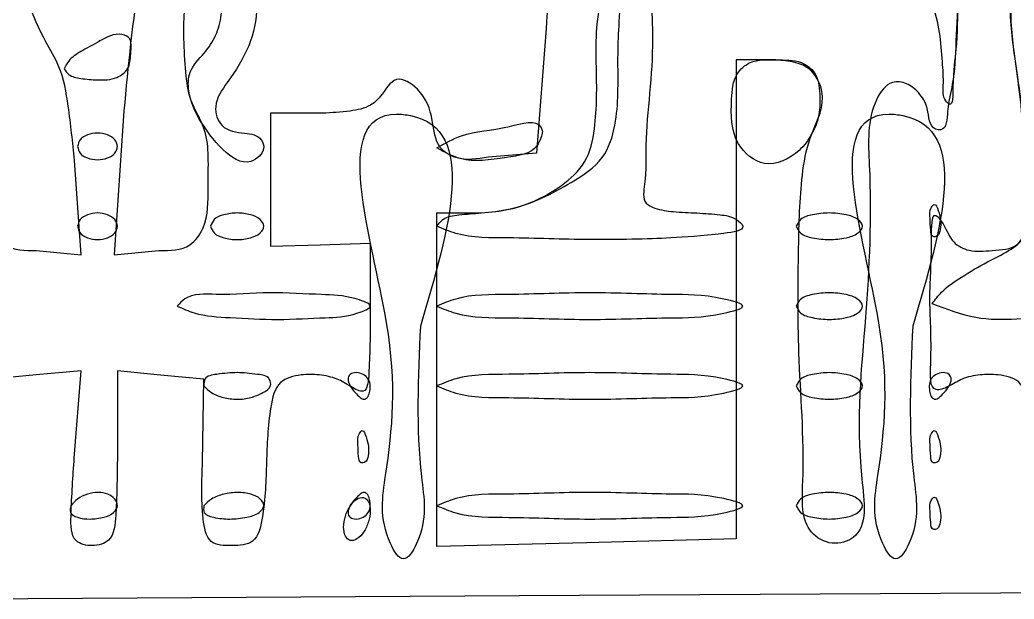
# Model space of a CAD drawing. Extents: x 15.9 to 97.5, y 243.5 to 291.3.
# Drawn here: x 68.83 to 75.15, y 270.36 to 274.05 of the extents above; entities that cross this region are included whole.
import ezdxf

# ---------------------------------------------------------------- set-up
doc = ezdxf.new("R2010")
doc.units = 0
for name, color, linetype in [('black', 7, 'CONTINUOUS'), ('blue', 7, 'CONTINUOUS'), ('red', 7, 'CONTINUOUS')]:
    doc.layers.add(name, color=color, linetype=linetype)

msp = doc.modelspace()

# ---------------------------------------------------------------- linework, layer by layer
at = {"layer": 'black', "color": 7}
for points in [[(74.695143, 273.784365)], [(69.107142, 273.739572)], [(69.965398, 273.418914)], [(69.191809, 273.245112)], [(71.477813, 273.235845)], [(69.191809, 272.737166)], [(70.038476, 272.737166)], [(71.477812, 272.737166)], [(73.763809, 272.737166)], [(74.61714, 272.786553)], [(69.826809, 272.229165)], [(71.477809, 272.229165)], [(73.763809, 272.229165)], [(74.629773, 272.244724)], [(69.996142, 271.721154)], [(70.927476, 271.721154)], [(71.477809, 271.721154)], [(73.763809, 271.721154)], [(74.610476, 271.721154)], [(69.149476, 270.959145)], [(69.996142, 270.959145)], [(70.927476, 270.959145)], [(71.477809, 270.959145)], [(73.763809, 270.959145)]]:
    msp.add_lwpolyline(points, close=True, dxfattribs=at)
for points, knots in [([(87.240349, 271.890496), (87.216831, 273.145096), (87.183542, 274.920919), (87.234908, 277.02212), (86.76357, 277.940226), (86.245879, 278.436688), (85.759407, 278.802203), (85.297399, 279.018046), (84.910049, 279.056776), (84.665919, 279.165388), (84.470703, 279.273429), (84.468811, 279.377742), (84.445914, 279.430725), (84.298794, 279.60673), (84.471699, 280.364559), (84.29976, 281.627248), (84.358998, 283.423698), (84.359363, 285.471695), (84.295075, 286.255579), (84.318108, 287.451239), (84.184581, 287.122361), (84.192979, 286.858159), (84.174232, 286.462343), (84.175073, 286.055987), (84.144602, 285.780925), (84.118073, 285.516934), (83.798135, 285.580074), (83.439344, 285.561797), (82.860946, 285.629325), (82.32107, 285.662674), (81.886757, 285.703173), (77.218631, 284.21815), (63.496569, 286.437736), (46.023579, 286.604135), (32.252321, 284.06671), (27.658092, 285.704769), (27.218492, 285.65263), (26.651888, 285.620653), (26.047706, 285.56231), (25.64454, 285.554289), (25.146903, 285.525292), (25.323578, 286.528625), (25.323958, 287.04854), (25.142201, 288.060319), (25.634121, 288.01839), (26.028792, 287.995603), (26.37945, 287.952573), (26.579997, 287.927964)], [0, 0, 0, 0, 3.790398, 5.365121, 6.164088, 6.798736, 7.504031, 7.984074, 8.310079, 8.642962, 8.828084, 8.883423, 8.943509, 8.998299, 9.562968, 10.980092, 12.943465, 15.074264, 16.380637, 16.826782, 16.941807, 17.236386, 17.679023, 18.110033, 18.43187, 18.578497, 18.772089, 19.20075, 19.773033, 20.459393, 20.852838, 21.053861, 35.057621, 60.847789, 74.793263, 74.965671, 75.36478, 76.084692, 76.694369, 77.151794, 77.359456, 78.01827, 79.169799, 79.828286, 80.030429, 80.47863, 81.077426, 81.077426, 81.077426, 81.077426]), ([(74.695142, 273.784364), (74.690865, 273.846458), (74.682197, 273.972321), (74.638245, 274.148048), (74.562803, 274.30475), (74.475097, 274.451685), (74.461473, 274.650398), (74.501139, 274.864993), (74.537461, 275.087458), (74.688384, 275.265731), (74.888647, 275.329723), (75.072403, 275.385835), (75.212872, 275.407759), (75.344841, 275.372443), (75.382467, 275.217299), (75.297417, 275.065272), (75.119084, 275.016498), (74.8816, 274.980426), (74.800784, 274.600616), (74.79179, 274.264177), (74.79023, 273.867492), (74.758117, 273.713448), (74.764356, 273.486069), (74.69489, 273.55472), (74.705758, 273.651783), (74.699156, 273.734249), (74.695143, 273.784365)], [0, 0, 0, 0, 0.186599, 0.37823, 0.538212, 0.708489, 0.884067, 1.118321, 1.367992, 1.544595, 1.786557, 1.982193, 2.123681, 2.21158, 2.362016, 2.520081, 2.68831, 2.901002, 3.176641, 3.691055, 4.012752, 4.254315, 4.364781, 4.395165, 4.493264, 4.645239, 4.645239, 4.645239, 4.645239]), ([(69.965401, 273.418917), (69.93766, 273.476319), (69.89232, 273.570135), (69.896833, 273.734107), (69.998432, 273.832992), (70.077591, 273.948068), (70.11312, 274.08208), (70.112354, 274.22343), (70.05193, 274.368484), (70.190179, 274.453396), (70.300777, 274.304426), (70.348709, 274.119135), (70.291731, 273.871487), (70.168586, 273.681485), (70.04837, 273.520519), (70.099791, 273.350506), (70.226781, 273.332167), (70.31464, 273.323742), (70.362698, 273.293362), (70.394212, 273.2181), (70.272131, 273.101153), (70.088024, 273.235233), (70.009795, 273.352412), (69.965398, 273.418914)], [0, 0, 0, 0, 0.189958, 0.31046, 0.460716, 0.595103, 0.729583, 0.864045, 1.033736, 1.106263, 1.263669, 1.45689, 1.709493, 1.979972, 2.150681, 2.27788, 2.429018, 2.491557, 2.544909, 2.590718, 2.717081, 2.906608, 3.155324, 3.155324, 3.155324, 3.155324]), ([(71.477809, 272.737166), (71.489766, 272.752861), (71.523766, 272.797489), (71.633249, 272.81391), (71.774338, 272.820806), (71.956271, 272.844027), (72.149782, 272.911835), (72.345845, 273.020789), (72.5469, 273.149521), (72.639561, 273.438298), (72.62478, 273.81567), (72.640452, 274.084088), (72.669084, 274.451715), (72.833434, 274.322946), (72.844294, 274.15052), (72.856783, 273.899509), (72.834941, 273.590715), (72.801379, 273.276195), (72.813792, 273.059743), (72.78129, 272.887568), (72.884838, 272.843262), (72.992221, 272.826804), (73.132356, 272.823324), (73.26922, 272.812222), (73.369289, 272.800128), (73.46286, 272.712068), (73.182469, 272.676234), (72.938779, 272.658625), (72.440875, 272.646234), (71.999295, 272.667106), (71.66219, 272.660574), (71.517658, 272.720614), (71.477812, 272.737166)], [0, 0, 0, 0, 0.05772, 0.164123, 0.307551, 0.491863, 0.708713, 0.916928, 1.171244, 1.390747, 1.792496, 2.243798, 2.416996, 2.539854, 2.682164, 2.942844, 3.287942, 3.617347, 3.868424, 3.987767, 4.052764, 4.171525, 4.323056, 4.470261, 4.579256, 4.637676, 4.766469, 5.10484, 5.620785, 6.136732, 6.475103, 6.603896, 6.603896, 6.603896, 6.603896]), ([(74.629773, 272.244725), (74.64901, 272.270078), (74.700392, 272.337792), (74.827228, 272.421112), (75.004738, 272.528692), (75.286328, 272.650427), (75.262955, 273.192613), (75.163483, 273.693414), (75.123357, 274.099176), (75.141181, 274.429129), (75.352007, 274.344903), (75.384194, 274.128872), (75.398694, 273.794151), (75.377545, 273.357366), (75.339671, 272.904302), (75.368051, 272.60957), (75.315607, 272.390204), (75.416701, 272.334861), (75.512601, 272.319247), (75.636396, 272.314452), (75.73918, 272.307443), (75.837849, 272.290817), (75.846184, 272.102604), (75.339395, 272.190707), (75.003462, 272.102787), (74.72384, 272.208995), (74.629773, 272.244724)], [0, 0, 0, 0, 0.095061, 0.253902, 0.445967, 0.735722, 1.070806, 1.889027, 2.267558, 2.465595, 2.599467, 2.765647, 3.086931, 3.62059, 4.077575, 4.419847, 4.573876, 4.633133, 4.737654, 4.869982, 4.995194, 5.072228, 5.116471, 5.482544, 6.056469, 6.347421, 6.347421, 6.347421, 6.347421]), ([(69.107142, 273.739572), (69.115852, 273.756679), (69.139393, 273.802915), (69.219101, 273.855514), (69.326671, 273.907935), (69.423159, 273.973061), (69.542992, 273.942773), (69.52824, 273.83391), (69.525709, 273.73645), (69.432236, 273.66916), (69.323497, 273.665986), (69.222897, 273.67535), (69.139822, 273.690269), (69.115878, 273.726392), (69.107142, 273.739572)], [0, 0, 0, 0, 0.056956, 0.153933, 0.275458, 0.423009, 0.48669, 0.590666, 0.690563, 0.776759, 0.90135, 1.008411, 1.088627, 1.134708, 1.134708, 1.134708, 1.134708]), ([(71.477809, 273.235849), (71.53043, 273.265174), (71.676421, 273.346532), (71.877241, 273.342202), (72.124119, 273.427431), (72.153786, 273.335096), (72.139106, 273.295623), (72.098666, 273.198618), (71.883792, 273.171217), (71.665068, 273.134018), (71.527472, 273.208841), (71.477813, 273.235845)], [0, 0, 0, 0, 0.175152, 0.485935, 0.688363, 0.714217, 0.756583, 0.811038, 1.020711, 1.31327, 1.478482, 1.478482, 1.478482, 1.478482]), ([(69.191809, 273.245112), (69.196039, 273.260443), (69.205306, 273.294026), (69.257721, 273.322859), (69.318574, 273.333537), (69.380761, 273.322859), (69.42996, 273.294026), (69.453045, 273.245112), (69.42996, 273.196198), (69.380761, 273.167365), (69.318574, 273.156687), (69.257721, 273.167365), (69.205306, 273.196198), (69.196039, 273.229781), (69.191809, 273.245112)], [0, 0, 0, 0, 0.046064, 0.1009, 0.165914, 0.230928, 0.285764, 0.331827, 0.377891, 0.432727, 0.497741, 0.562755, 0.617591, 0.663654, 0.663654, 0.663654, 0.663654]), ([(74.61716, 272.786556), (74.614597, 272.810533), (74.61115, 272.842775), (74.65059, 272.890564), (74.673153, 272.824146), (74.686422, 272.778875), (74.683699, 272.721737), (74.672979, 272.674315), (74.626041, 272.665906), (74.618313, 272.727482), (74.617596, 272.76361), (74.61714, 272.786553)], [0, 0, 0, 0, 0.072675, 0.097728, 0.143438, 0.208276, 0.266625, 0.3121, 0.337196, 0.380195, 0.455014, 0.455014, 0.455014, 0.455014]), ([(69.191809, 272.737166), (69.196039, 272.752497), (69.205306, 272.78608), (69.257721, 272.814913), (69.318574, 272.825591), (69.380761, 272.814913), (69.42996, 272.78608), (69.453045, 272.737166), (69.42996, 272.688252), (69.380761, 272.659419), (69.318574, 272.648741), (69.257721, 272.659419), (69.205306, 272.688252), (69.196039, 272.721835), (69.191809, 272.737166)], [0, 0, 0, 0, 0.046064, 0.1009, 0.165914, 0.230928, 0.285764, 0.331827, 0.377891, 0.432727, 0.497741, 0.562755, 0.617591, 0.663654, 0.663654, 0.663654, 0.663654]), ([(70.038476, 272.737166), (70.044783, 272.752724), (70.059924, 272.790077), (70.129181, 272.814675), (70.207325, 272.825836), (70.288168, 272.814675), (70.351548, 272.790077), (70.387802, 272.737166), (70.351549, 272.684255), (70.288169, 272.659657), (70.207326, 272.648496), (70.129182, 272.659657), (70.059925, 272.684255), (70.044783, 272.721608), (70.038476, 272.737166)], [0, 0, 0, 0, 0.048553, 0.116569, 0.202648, 0.288726, 0.356742, 0.405295, 0.453849, 0.521864, 0.607943, 0.694021, 0.762037, 0.810591, 0.810591, 0.810591, 0.810591]), ([(73.763809, 272.737166), (73.77222, 272.752832), (73.793987, 272.793376), (73.878819, 272.813954), (73.974671, 272.826305), (74.074971, 272.813954), (74.150674, 272.793376), (74.201234, 272.737166), (74.150674, 272.680956), (74.074971, 272.660378), (73.974671, 272.648027), (73.878819, 272.660378), (73.793987, 272.680956), (73.77222, 272.7215), (73.763809, 272.737166)], [0, 0, 0, 0, 0.051578, 0.13348, 0.240727, 0.347973, 0.429874, 0.481452, 0.533031, 0.614932, 0.722178, 0.829425, 0.911327, 0.962905, 0.962905, 0.962905, 0.962905]), ([(69.826809, 272.229165), (69.84189, 272.24598), (69.903179, 272.314315), (70.130848, 272.294167), (70.403766, 272.323858), (70.725415, 272.300514), (70.901543, 272.299977), (71.097488, 272.230742), (70.915709, 272.15879), (70.74969, 272.157408), (70.462181, 272.137576), (70.189362, 272.155497), (69.968119, 272.165906), (69.862002, 272.213411), (69.826809, 272.229165)], [0, 0, 0, 0, 0.066046, 0.268403, 0.608317, 0.93897, 1.166813, 1.261203, 1.350336, 1.560922, 1.862527, 2.165931, 2.397859, 2.512944, 2.512944, 2.512944, 2.512944]), ([(71.477809, 272.229165), (71.517659, 272.245724), (71.662204, 272.30579), (71.999033, 272.298729), (72.442368, 272.322958), (72.934081, 272.298729), (73.190673, 272.30579), (73.489783, 272.229165), (73.190673, 272.15254), (72.934081, 272.159601), (72.442368, 272.135372), (71.999033, 272.159601), (71.662204, 272.15254), (71.517659, 272.212606), (71.477809, 272.229165)], [0, 0, 0, 0, 0.128793, 0.467164, 0.98311, 1.499056, 1.837427, 1.96622, 2.095013, 2.433383, 2.949329, 3.465276, 3.803647, 3.93244, 3.93244, 3.93244, 3.93244]), ([(73.763809, 272.229165), (73.77222, 272.244831), (73.793987, 272.285375), (73.878819, 272.305953), (73.974671, 272.318304), (74.074971, 272.305953), (74.150674, 272.285375), (74.201234, 272.229165), (74.150674, 272.172955), (74.074971, 272.152377), (73.974671, 272.140026), (73.878819, 272.152377), (73.793987, 272.172955), (73.77222, 272.213499), (73.763809, 272.229165)], [0, 0, 0, 0, 0.051578, 0.13348, 0.240727, 0.347973, 0.429874, 0.481452, 0.533031, 0.614932, 0.722178, 0.829425, 0.911327, 0.962905, 0.962905, 0.962905, 0.962905]), ([(69.996142, 271.721154), (69.996314, 271.737413), (69.996797, 271.782939), (70.101201, 271.798934), (70.20712, 271.810419), (70.316637, 271.797893), (70.415057, 271.784884), (70.428233, 271.709398), (70.364238, 271.673357), (70.295183, 271.644237), (70.207331, 271.632248), (70.122276, 271.645071), (70.045969, 271.670569), (70.011367, 271.705697), (69.996142, 271.721154)], [0, 0, 0, 0, 0.044511, 0.124639, 0.255416, 0.386192, 0.466321, 0.510832, 0.575186, 0.657088, 0.745285, 0.833484, 0.915385, 0.979739, 0.979739, 0.979739, 0.979739]), ([(70.927476, 271.721154), (70.920132, 271.734958), (70.907352, 271.758982), (70.92444, 271.800862), (70.967991, 271.809106), (71.010842, 271.798053), (71.046025, 271.76604), (71.057569, 271.721477), (71.050936, 271.681515), (71.041298, 271.649781), (71.015208, 271.630717), (70.985198, 271.651573), (70.956117, 271.679228), (70.937576, 271.70637), (70.927476, 271.721154)], [0, 0, 0, 0, 0.04491, 0.078155, 0.117883, 0.164515, 0.208817, 0.253201, 0.296156, 0.3294, 0.351501, 0.379948, 0.424253, 0.477258, 0.477258, 0.477258, 0.477258]), ([(71.477809, 271.721154), (71.517659, 271.737713), (71.662204, 271.797779), (71.999033, 271.790718), (72.442368, 271.814947), (72.934081, 271.790718), (73.190673, 271.797779), (73.489783, 271.721154), (73.190673, 271.644529), (72.934081, 271.65159), (72.442368, 271.627361), (71.999033, 271.65159), (71.662204, 271.644529), (71.517659, 271.704595), (71.477809, 271.721154)], [0, 0, 0, 0, 0.128793, 0.467164, 0.98311, 1.499056, 1.837427, 1.96622, 2.095013, 2.433383, 2.949329, 3.465276, 3.803647, 3.93244, 3.93244, 3.93244, 3.93244]), ([(73.763809, 271.721154), (73.77222, 271.73682), (73.793987, 271.777364), (73.878819, 271.797942), (73.974671, 271.810293), (74.074971, 271.797942), (74.150674, 271.777364), (74.201234, 271.721154), (74.150674, 271.664944), (74.074971, 271.644366), (73.974671, 271.632015), (73.878819, 271.644366), (73.793987, 271.664944), (73.77222, 271.705488), (73.763809, 271.721154)], [0, 0, 0, 0, 0.051578, 0.13348, 0.240727, 0.347973, 0.429874, 0.481452, 0.533031, 0.614932, 0.722178, 0.829425, 0.911327, 0.962905, 0.962905, 0.962905, 0.962905]), ([(74.610476, 271.721154), (74.613008, 271.736111), (74.618069, 271.765999), (74.654363, 271.798058), (74.696888, 271.809122), (74.740576, 271.800806), (74.757409, 271.759178), (74.737213, 271.717552), (74.708525, 271.679549), (74.679814, 271.651525), (74.64971, 271.630723), (74.623753, 271.649785), (74.6134, 271.681485), (74.61153, 271.706853), (74.610476, 271.721154)], [0, 0, 0, 0, 0.044384, 0.088688, 0.135316, 0.175044, 0.208289, 0.253199, 0.306204, 0.350509, 0.378956, 0.401053, 0.434298, 0.477253, 0.477253, 0.477253, 0.477253]), ([(69.149476, 270.959145), (69.162987, 270.974449), (69.192017, 271.00733), (69.254571, 271.03468), (69.321217, 271.047972), (69.383789, 271.036803), (69.430531, 271.007721), (69.454649, 270.957525), (69.419584, 270.906091), (69.353917, 270.88145), (69.272943, 270.87149), (69.201999, 270.87809), (69.137575, 270.909145), (69.145813, 270.943755), (69.149476, 270.959145)], [0, 0, 0, 0, 0.060618, 0.130243, 0.199842, 0.26238, 0.315732, 0.361541, 0.410426, 0.480052, 0.568625, 0.650095, 0.703447, 0.746167, 0.746167, 0.746167, 0.746167]), ([(69.996142, 270.959145), (70.011603, 270.974623), (70.046982, 271.010043), (70.125026, 271.035166), (70.210186, 271.048066), (70.291068, 271.036614), (70.352334, 271.011926), (70.389394, 270.95711), (70.339867, 270.903026), (70.262263, 270.882148), (70.160372, 270.870827), (70.074189, 270.879348), (69.98979, 270.903263), (69.994335, 270.943251), (69.996142, 270.959145)], [0, 0, 0, 0, 0.064869, 0.14844, 0.239133, 0.322717, 0.389132, 0.437363, 0.489329, 0.5729, 0.682648, 0.787074, 0.852785, 0.89613, 0.89613, 0.89613, 0.89613]), ([(70.927476, 270.959145), (70.937576, 270.973929), (70.956117, 271.001071), (70.985198, 271.028726), (71.015208, 271.049583), (71.041294, 271.030516), (71.050934, 270.998785), (71.057571, 270.958822), (71.046022, 270.914258), (71.01084, 270.882248), (70.96799, 270.871193), (70.924444, 270.87944), (70.907354, 270.921316), (70.920133, 270.94534), (70.927476, 270.959145)], [0, 0, 0, 0, 0.053005, 0.09731, 0.125757, 0.147854, 0.181099, 0.224055, 0.268439, 0.312743, 0.35937, 0.399094, 0.43234, 0.477249, 0.477249, 0.477249, 0.477249]), ([(71.477809, 270.959145), (71.517659, 270.975704), (71.662204, 271.03577), (71.999033, 271.028709), (72.442368, 271.052938), (72.934081, 271.028709), (73.190673, 271.03577), (73.489783, 270.959145), (73.190673, 270.88252), (72.934081, 270.889581), (72.442368, 270.865352), (71.999033, 270.889581), (71.662204, 270.88252), (71.517659, 270.942586), (71.477809, 270.959145)], [0, 0, 0, 0, 0.128793, 0.467164, 0.98311, 1.499056, 1.837427, 1.96622, 2.095013, 2.433383, 2.949329, 3.465276, 3.803647, 3.93244, 3.93244, 3.93244, 3.93244]), ([(73.763809, 270.959145), (73.77222, 270.974811), (73.793987, 271.015355), (73.878819, 271.035933), (73.974671, 271.048284), (74.074971, 271.035933), (74.150674, 271.015355), (74.201234, 270.959145), (74.150674, 270.902935), (74.074971, 270.882357), (73.974671, 270.870006), (73.878819, 270.882357), (73.793987, 270.902935), (73.77222, 270.943479), (73.763809, 270.959145)], [0, 0, 0, 0, 0.051578, 0.13348, 0.240727, 0.347973, 0.429874, 0.481452, 0.533031, 0.614932, 0.722178, 0.829425, 0.911327, 0.962905, 0.962905, 0.962905, 0.962905])]:
    msp.add_open_spline(points, degree=3, knots=knots, dxfattribs=at)
at = {"layer": 'blue', "color": 7}
for points in [[(72.173711, 273.995317), (72.112781, 273.202756), (71.80675, 273.177166)], [(73.635636, 273.795484), (73.382796, 273.795484), (73.382796, 272.271484), (73.382796, 270.747484), (72.430296, 270.723544), (71.477796, 270.699604), (71.477809, 271.76072)], [(69.487076, 273.471768), (69.424746, 272.555452), (69.710445, 272.582772)], [(70.75092, 273.45676), (70.419448, 273.45676), (70.419448, 273.033427), (70.419448, 272.610093), (70.736948, 272.619793), (71.054448, 272.629493), (71.054448, 272.122635)], [(68.928477, 272.582671), (69.215466, 272.555261), (69.172456, 273.156355)], [(71.477809, 271.76072), (71.477809, 272.821826), (71.762724, 272.821826)], [(69.171302, 271.26178), (69.215982, 271.81838), (68.928721, 271.79095), (68.641462, 271.76352), (68.616252, 271.234353)], [(69.987925, 271.234349), (69.996125, 271.763516), (69.720958, 271.790046), (69.445791, 271.816576), (69.445791, 271.260878)], [(67.932172, 270.704343), (68.178142, 270.36479), (72.004801, 270.38682), (75.831459, 270.40885), (76.025313, 270.696537)]]:
    msp.add_lwpolyline(points, dxfattribs=at)
for points in [[(70.976473, 271.347212)], [(74.61714, 271.347212)], [(74.61714, 270.923878)], [(70.885142, 270.822167)]]:
    msp.add_lwpolyline(points, close=True, dxfattribs=at)
for points, knots in [([(70.023458, 276.617082), (70.024587, 276.391479), (70.026289, 276.051361), (70.079645, 275.606498), (70.229873, 275.37197), (70.448363, 275.210126), (70.302604, 274.985897), (70.01711, 275.05422), (69.683338, 274.796061), (69.556651, 274.214921), (69.513772, 273.756915), (69.487076, 273.471768)], [0, 0, 0, 0, 0.682446, 1.028852, 1.299619, 1.548211, 1.66738, 1.970794, 2.295445, 2.820878, 3.687627, 3.687627, 3.687627, 3.687627]), ([(72.563424, 276.617086), (72.565644, 276.393013), (72.568999, 276.054346), (72.614965, 275.616206), (72.771027, 275.374709), (72.967334, 275.223362), (72.888878, 274.99029), (72.638831, 275.044021), (72.345059, 274.97978), (72.207997, 274.528965), (72.187384, 274.208129), (72.173711, 273.995317)], [0, 0, 0, 0, 0.677104, 1.023388, 1.28452, 1.545333, 1.662096, 1.898399, 2.172282, 2.506015, 3.163486, 3.163486, 3.163486, 3.163486]), ([(75.103445, 276.606807), (75.106344, 276.379657), (75.11065, 276.042284), (75.148659, 275.603837), (75.322818, 275.387202), (75.519133, 275.243507), (75.443103, 275.002039), (75.194949, 275.034647), (74.923551, 275.005021), (74.784547, 274.64547), (74.800551, 274.292178), (74.781955, 273.931755), (74.771245, 273.665045), (74.724076, 273.503762), (74.72395, 273.342941), (74.60812, 273.357947), (74.613378, 273.48814), (74.551475, 273.584808), (74.473476, 273.651928), (74.352322, 273.667492), (74.208949, 273.459658), (74.250349, 272.944957), (74.215894, 272.11668), (74.129089, 271.413376), (74.231932, 270.7717), (73.987839, 270.699901), (73.789275, 270.814842), (73.826619, 271.305189), (73.771904, 271.873425), (73.777543, 272.533279), (73.789009, 272.989148), (73.841205, 273.311065), (73.969536, 273.523583), (73.867959, 273.774919), (73.717712, 273.788219), (73.635636, 273.795484)], [0, 0, 0, 0, 0.689514, 1.024097, 1.266684, 1.52442, 1.65447, 1.893317, 2.155375, 2.420217, 2.920159, 3.237324, 3.511578, 3.684591, 3.811465, 3.845369, 3.986114, 4.102742, 4.197294, 4.286362, 4.431325, 4.854457, 5.822388, 6.850527, 7.22845, 7.366593, 7.515289, 7.841879, 8.662988, 9.33081, 9.792971, 10.033482, 10.305516, 10.495466, 10.724163, 10.724163, 10.724163, 10.724163]), ([(69.172456, 273.156355), (69.160934, 273.27119), (69.140715, 273.472697), (69.095208, 273.735052), (68.971507, 273.93652), (68.865793, 274.173387), (68.829011, 274.378696), (68.892511, 274.629552), (68.990843, 274.573494), (69.031937, 274.512735), (69.06496, 274.430535), (69.096631, 274.349044), (69.134949, 274.287749), (69.229242, 274.230875), (69.334206, 274.453046), (69.387113, 274.658751), (69.401938, 274.909815), (69.362379, 275.078969), (69.411542, 275.19314), (69.577532, 275.249025), (69.833658, 275.387243), (69.926166, 275.926467), (69.946531, 276.320948), (69.959958, 276.581019)], [0, 0, 0, 0, 0.347706, 0.610134, 0.783048, 1.057075, 1.354159, 1.516041, 1.568582, 1.645872, 1.739204, 1.832079, 1.907571, 1.956404, 2.125965, 2.420139, 2.706743, 2.841188, 2.935109, 3.045532, 3.345749, 3.75876, 4.5579, 4.5579, 4.5579, 4.5579]), ([(67.496307, 276.520929), (67.507892, 276.279739), (67.524908, 275.925505), (67.559164, 275.472791), (67.714722, 275.288329), (67.909951, 275.181963), (67.789936, 274.994549), (67.611684, 275.034326), (67.450521, 275.01057), (67.335504, 274.970555), (67.210869, 274.88383), (67.154349, 274.698381), (67.243992, 274.485912), (67.424268, 274.427151), (67.560898, 274.424328), (67.651298, 274.396845), (67.724302, 274.339508), (67.780446, 274.242005), (67.91522, 274.300788), (67.941151, 274.439714), (68.016364, 274.591097), (68.209787, 274.604599), (68.310629, 274.430949), (68.387461, 274.229752), (68.519364, 274.013291), (68.64241, 273.848411), (68.736873, 273.724116), (68.739737, 273.605983), (68.677711, 273.497425), (68.632334, 273.348161), (68.610143, 273.166967), (68.618362, 272.954162), (68.611818, 272.752736), (68.73915, 272.584244), (68.857642, 272.583259), (68.928477, 272.582671)], [0, 0, 0, 0, 0.736913, 1.082301, 1.287203, 1.483303, 1.588328, 1.825433, 1.956116, 2.083153, 2.186584, 2.401679, 2.604017, 2.813837, 2.922853, 3.018799, 3.08753, 3.205693, 3.295418, 3.443299, 3.616792, 3.7563, 3.927022, 4.157505, 4.424095, 4.673965, 4.783552, 4.880031, 5.007208, 5.152678, 5.346341, 5.550351, 5.796167, 5.930497, 6.130159, 6.130159, 6.130159, 6.130159]), ([(75.643656, 271.23435), (75.640824, 271.121125), (75.63673, 270.957428), (75.581631, 270.712361), (75.424728, 270.702771), (75.265532, 270.708455), (75.225106, 270.959055), (75.238288, 271.232275), (75.246853, 271.515831), (75.209706, 271.761171), (75.05544, 271.795722), (74.935899, 271.794734), (74.821431, 271.77325), (74.745376, 271.71865), (74.609875, 271.66921), (74.632224, 271.993968), (74.605297, 272.279422), (74.62937, 272.516858), (74.625147, 272.85649), (74.721387, 272.728886), (74.747747, 272.635027), (74.877624, 272.568357), (75.013172, 272.586368), (75.182954, 272.590441), (75.255838, 272.799788), (75.225852, 273.022888), (75.216109, 273.303519), (75.19076, 273.562529), (75.151436, 273.868889), (75.112736, 274.102832), (75.153773, 274.422246), (75.337155, 274.353928), (75.422242, 274.262768), (75.548483, 274.313613), (75.627967, 274.424479), (75.68732, 274.549082), (75.820319, 274.581786), (75.862266, 274.458637), (75.913817, 274.351892), (75.891805, 274.200625), (75.809307, 274.046888), (75.737635, 273.823781), (75.694794, 273.53783), (75.684799, 273.322566), (75.679472, 273.207825)], [0, 0, 0, 0, 0.355297, 0.51368, 0.648434, 0.782556, 0.93535, 1.293916, 1.650789, 1.812511, 1.951239, 2.066308, 2.183419, 2.283675, 2.364047, 2.53182, 2.951916, 3.328316, 3.478911, 3.550656, 3.684474, 3.794994, 3.942025, 4.105322, 4.240084, 4.530541, 4.793608, 5.076292, 5.317678, 5.698129, 5.888958, 6.039995, 6.151422, 6.238468, 6.397033, 6.563792, 6.62913, 6.748529, 6.871947, 7.00265, 7.179203, 7.398242, 7.700014, 8.044474, 8.044474, 8.044474, 8.044474]), ([(69.710445, 272.582772), (69.781574, 272.583247), (69.901395, 272.584046), (70.027076, 272.760099), (70.019885, 272.963769), (70.027645, 273.169158), (70.015014, 273.32931), (69.958868, 273.444469), (69.89867, 273.561476), (69.878223, 273.729834), (69.865008, 273.972488), (69.868281, 274.221161), (70.052217, 274.464648), (70.227904, 274.363461), (70.339927, 274.279056), (70.453175, 274.332017), (70.501612, 274.394423), (70.532003, 274.433577)], [0, 0, 0, 0, 0.199611, 0.336252, 0.592988, 0.792382, 0.959718, 1.064645, 1.174307, 1.352391, 1.565239, 1.904775, 2.103914, 2.31861, 2.411767, 2.500835, 2.650823, 2.650823, 2.650823, 2.650823]), ([(71.762724, 272.821826), (71.821465, 272.827367), (71.943977, 272.838924), (72.117131, 272.900809), (72.282571, 272.997916), (72.44026, 273.138355), (72.499277, 273.415864), (72.494335, 273.780735), (72.484415, 274.101301), (72.615954, 274.466793), (72.797228, 274.344774), (72.897979, 274.258936), (73.006471, 274.320272), (73.052049, 274.383444), (73.081232, 274.423893)], [0, 0, 0, 0, 0.176569, 0.368256, 0.544403, 0.754598, 0.974652, 1.3672, 1.827344, 2.048074, 2.248845, 2.333073, 2.418928, 2.57175, 2.57175, 2.57175, 2.57175]), ([(71.80675, 273.177166), (71.736666, 273.16545), (71.626542, 273.14704), (71.467823, 273.242046), (71.45405, 273.429433), (71.397815, 273.597094), (71.208232, 273.714836), (71.135974, 273.573143), (71.045995, 273.491755), (70.911386, 273.464969), (70.80884, 273.459723), (70.75092, 273.45676)], [0, 0, 0, 0, 0.207177, 0.325536, 0.504192, 0.724388, 0.870747, 1.021016, 1.103445, 1.238698, 1.414241, 1.414241, 1.414241, 1.414241]), ([(71.054448, 272.122635), (71.05372, 272.031277), (71.052708, 271.904256), (71.036916, 271.655596), (70.921417, 271.723278), (70.843158, 271.771504), (70.729342, 271.795018), (70.608587, 271.796365), (70.455784, 271.756516), (70.404266, 271.516937), (70.393131, 271.232097), (70.387437, 270.95759), (70.332197, 270.712337), (70.175321, 270.70277), (70.0161, 270.708476), (69.975794, 270.958894), (69.982925, 271.120812), (69.987925, 271.234349)], [0, 0, 0, 0, 0.316605, 0.4402, 0.523682, 0.623936, 0.741047, 0.856114, 0.995617, 1.163431, 1.516338, 1.871634, 2.030017, 2.164771, 2.298894, 2.451688, 2.810254, 2.810254, 2.810254, 2.810254]), ([(70.976493, 271.347215), (70.97393, 271.371192), (70.970483, 271.403434), (71.009923, 271.451223), (71.032486, 271.384805), (71.045755, 271.339533), (71.043032, 271.282396), (71.032311, 271.234973), (70.985373, 271.226565), (70.97764, 271.28814), (70.976926, 271.324269), (70.976473, 271.347212)], [0, 0, 0, 0, 0.072675, 0.097728, 0.143438, 0.208276, 0.266625, 0.3121, 0.337198, 0.380198, 0.455017, 0.455017, 0.455017, 0.455017]), ([(74.61716, 271.347215), (74.614597, 271.371192), (74.61115, 271.403434), (74.65059, 271.451223), (74.673153, 271.384805), (74.686422, 271.339533), (74.683699, 271.282396), (74.672978, 271.234974), (74.626041, 271.226565), (74.618313, 271.288141), (74.617596, 271.324269), (74.61714, 271.347212)], [0, 0, 0, 0, 0.072675, 0.097728, 0.143438, 0.208276, 0.266625, 0.3121, 0.337196, 0.380195, 0.455014, 0.455014, 0.455014, 0.455014]), ([(69.445791, 271.260878), (69.444484, 271.145914), (69.442579, 270.978237), (69.424046, 270.734443), (69.287649, 270.694621), (69.147612, 270.728661), (69.151419, 270.980071), (69.163124, 271.145903), (69.171302, 271.26178)], [0, 0, 0, 0, 0.361075, 0.526635, 0.636242, 0.744238, 0.903379, 1.272521, 1.272521, 1.272521, 1.272521]), ([(70.885142, 270.822166), (70.887606, 270.846234), (70.892504, 270.89409), (70.923243, 270.95636), (70.960683, 271.002077), (71.013576, 271.018896), (71.051374, 270.979985), (71.0573, 270.921763), (71.046158, 270.855002), (71.016613, 270.792605), (70.978863, 270.746922), (70.926157, 270.730082), (70.88783, 270.76905), (70.886138, 270.80249), (70.885142, 270.822167)], [0, 0, 0, 0, 0.072081, 0.143326, 0.204432, 0.248012, 0.288566, 0.346547, 0.418628, 0.489872, 0.550978, 0.594558, 0.635112, 0.693093, 0.693093, 0.693093, 0.693093]), ([(74.61716, 270.923881), (74.614597, 270.947858), (74.61115, 270.9801), (74.65059, 271.027889), (74.673153, 270.961471), (74.686422, 270.9162), (74.683699, 270.859062), (74.672979, 270.81164), (74.626041, 270.803231), (74.618313, 270.864807), (74.617596, 270.900935), (74.61714, 270.923878)], [0, 0, 0, 0, 0.072675, 0.097728, 0.143438, 0.208276, 0.266625, 0.3121, 0.337196, 0.380195, 0.455014, 0.455014, 0.455014, 0.455014])]:
    msp.add_open_spline(points, degree=3, knots=knots, dxfattribs=at)
at = {"layer": 'red', "color": 7}
for points in [[(73.915983, 273.579411)], [(71.373929, 272.102318)], [(74.506596, 272.102318)]]:
    msp.add_lwpolyline(points, close=True, dxfattribs=at)
for points, knots in [([(73.915983, 273.579411), (73.911217, 273.627928), (73.902857, 273.713043), (73.78278, 273.801227), (73.636185, 273.791212), (73.483972, 273.804034), (73.364214, 273.697099), (73.349897, 273.503472), (73.347975, 273.274769), (73.565826, 273.088165), (73.769439, 273.188205), (73.868292, 273.32017), (73.917677, 273.446192), (73.916545, 273.535208), (73.915983, 273.579411)], [0, 0, 0, 0, 0.139638, 0.244972, 0.406601, 0.57234, 0.681838, 0.845982, 1.132567, 1.339751, 1.575031, 1.704874, 1.838386, 1.97008, 1.97008, 1.97008, 1.97008]), ([(71.373929, 272.102318), (71.558955, 272.729429), (71.75646, 273.398833), (70.779404, 273.499477), (71.264213, 272.100459), (71.183523, 271.326741), (71.102485, 270.840571), (71.265667, 270.570323), (71.430057, 270.837097), (71.337957, 271.303673), (71.359227, 271.775908), (71.373929, 272.102318)], [0, 0, 0, 0, 1.341129, 1.431575, 2.760464, 3.732025, 4.165763, 4.294777, 4.422821, 4.850673, 5.808363, 5.808363, 5.808363, 5.808363]), ([(74.506596, 272.102318), (74.691622, 272.729429), (74.889127, 273.398834), (73.91207, 273.499477), (74.396879, 272.100459), (74.31619, 271.326742), (74.235151, 270.840571), (74.398334, 270.570323), (74.562723, 270.837097), (74.470624, 271.303673), (74.491894, 271.775908), (74.506596, 272.102318)], [0, 0, 0, 0, 1.341129, 1.431575, 2.760464, 3.732025, 4.165764, 4.294778, 4.422822, 4.850673, 5.808363, 5.808363, 5.808363, 5.808363])]:
    msp.add_open_spline(points, degree=3, knots=knots, dxfattribs=at)

doc.saveas('drawing.dxf')
